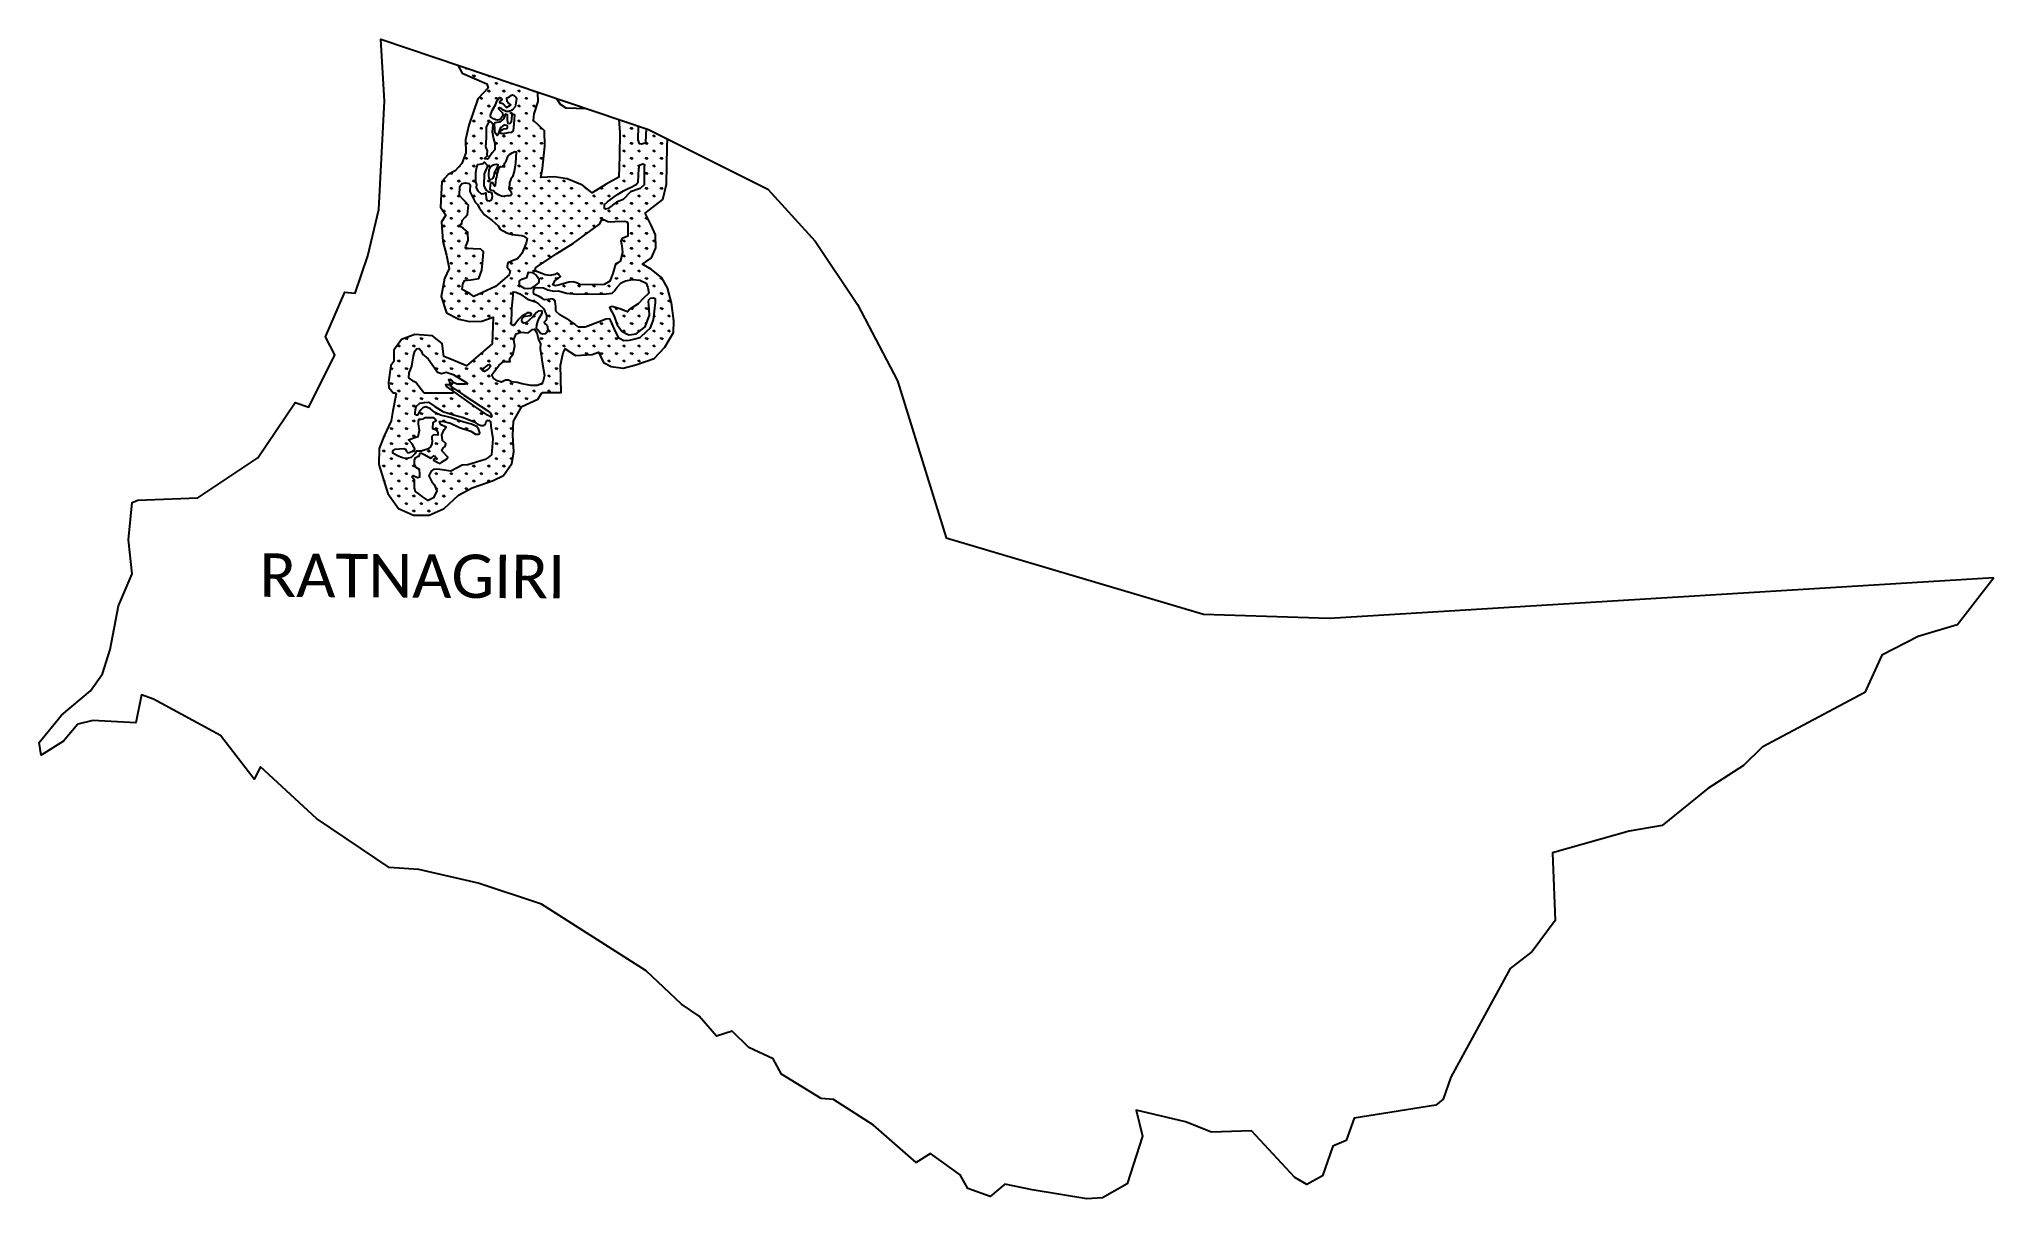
# Model space of a CAD drawing. Header units: metres. Extents: x 316591 to 321268, y 1878408 to 1881184.
import ezdxf

# ---------------------------------------------------------------- set-up
doc = ezdxf.new("R2010")
doc.units = ezdxf.units.M
for name, color, linetype in [('MANGROOVE BUFFER ZONE', 120, 'Continuous'), ('village', 3, 'Continuous'), ('VILLAGE NAME', 250, 'Continuous')]:
    doc.layers.add(name, color=color, linetype=linetype)
doc.styles.get("Standard").update_dxf_attribs({"font": 'simplex.shx'})

msp = doc.modelspace()

# ---------------------------------------------------------------- hatches: boundary and pattern name
at = {"layer": 'MANGROOVE BUFFER ZONE'}
h = msp.add_hatch(dxfattribs=at)
h.set_pattern_fill('GRASS', color=256)
h.paths.add_polyline_path([(318104.5, 1880553.2), (318094.8, 1880589.1), (318080.8, 1880612.7), (318056.2, 1880633.1), (318035.1, 1880645.9), (318056.2, 1880661), (318066.4, 1880684.8), (318065.6, 1880715.8), (318055.4, 1880738.9), (318041.4, 1880768), (318083.6, 1880800.8), (318092.2, 1880836.9), (318093.9, 1880927), (318094.2, 1880945.4), (318048.7, 1880968.1), (318043.4, 1880969.9), (318042.1, 1880938.7), (318041.3, 1880935.6), (318032.2, 1880932.6), (318027.2, 1880933.7), (318024.3, 1880943.1), (318025.3, 1880976), (317978.1, 1880992), (317980.8, 1880961), (317980.1, 1880905.3), (317978.3, 1880853.8), (317947.7, 1880837.1), (317914.3, 1880816.5), (317891.4, 1880834.4), (317854.4, 1880850.2), (317823.7, 1880854.7), (317791.3, 1880853.1), (317795.2, 1880874.8), (317800.7, 1880928.1), (317800.2, 1880965), (317773.9, 1880989.9), (317775.6, 1881005.8), (317784.9, 1881035.2), (317784, 1881057.6), (317593, 1881122.2), (317603, 1881102.6), (317633.1, 1881089.8), (317661.9, 1881076.9), (317665.4, 1881068), (317640.4, 1881041.7), (317619.5, 1880978.4), (317611.2, 1880943.4), (317611.7, 1880912.2), (317602.3, 1880886.8), (317586.2, 1880868.7), (317570.1, 1880860.5), (317554.7, 1880843.7), (317551.1, 1880781.9), (317564.5, 1880762.6), (317553.6, 1880747.1), (317556.8, 1880699.6), (317565.7, 1880666.8), (317572.2, 1880635.6), (317560.8, 1880611.2), (317553.2, 1880568.5), (317565.9, 1880529.1), (317595, 1880513.6), (317620.7, 1880508.6), (317650, 1880509.5), (317677.4, 1880518.5), (317674.8, 1880455.1), (317613.3, 1880402.2), (317577.8, 1880417.7), (317559.4, 1880424.3), (317555.2, 1880455.6), (317532, 1880474.1), (317489.7, 1880477.4), (317457.9, 1880465.4), (317439.6, 1880439.9), (317439.6, 1880412.8), (317432.6, 1880403.2), (317427.4, 1880363.2), (317427.5, 1880350.1), (317438.3, 1880337.5), (317443.8, 1880337.5), (317445.5, 1880334.9), (317437.2, 1880294.7), (317433, 1880270.6), (317416.7, 1880234.4), (317404.7, 1880204.3), (317404.2, 1880166), (317425.3, 1880096.5), (317451.2, 1880060.6), (317487, 1880045.2), (317524.2, 1880044.5), (317560.5, 1880060.4), (317594.8, 1880092.6), (317627.3, 1880110.3), (317677.7, 1880128.1), (317702, 1880140), (317722.3, 1880168.1), (317726.5, 1880196.2), (317724.1, 1880236.1), (317726.3, 1880269.8), (317745.8, 1880304.6), (317784.1, 1880322.4), (317794.8, 1880338.3), (317840.2, 1880338.4), (317838.2, 1880404), (317844.6, 1880433.1), (317849.4, 1880443), (317874.5, 1880427.2), (317914.7, 1880429.4), (317929.8, 1880434.9), (317941.7, 1880410.3), (317959.9, 1880400.6), (317988.5, 1880397), (318019, 1880405), (318062.3, 1880419.5), (318088.5, 1880447.3), (318109.3, 1880482.1), (318110.1, 1880510.3)])
h.paths.add_polyline_path([(317722.3, 1880539.2), (317725.3, 1880570.6), (317725.4, 1880579.1), (317731.9, 1880578.5), (317741.5, 1880574.7), (317759.4, 1880561.9), (317778.5, 1880555.5), (317786.3, 1880550.4), (317798.3, 1880539), (317800.6, 1880535), (317802.4, 1880528.3), (317804.8, 1880523.3), (317805.1, 1880514.1), (317803.7, 1880511), (317799.2, 1880506.7), (317802.8, 1880502.4), (317807, 1880499.1), (317808.2, 1880490.2), (317805.5, 1880483), (317802.6, 1880479.2), (317796.4, 1880477.7), (317790.8, 1880479.8), (317784.2, 1880488.4), (317781.4, 1880491.6), (317782, 1880500.2), (317784.5, 1880508.1), (317787.5, 1880516.1), (317794.6, 1880528.4), (317795, 1880532.8), (317790.8, 1880534.3), (317785.3, 1880533.1), (317781.2, 1880529.9), (317771.2, 1880519.1), (317757.2, 1880506.1), (317751.1, 1880504), (317747, 1880506.9), (317745.8, 1880510.9), (317746.8, 1880515.6), (317751.5, 1880520.4), (317754.5, 1880520.8), (317766.7, 1880523), (317769, 1880526.6), (317765.9, 1880528.1), (317764.1, 1880529.2), (317759.1, 1880529.4), (317753.6, 1880525.3), (317746, 1880520.8), (317737.8, 1880513.5), (317729.4, 1880501.6), (317725, 1880498.6), (317721.4, 1880500.4)], flags=16)
h.paths.add_polyline_path([(317630.9, 1880568.6), (317622.2, 1880575), (317602.9, 1880585.3), (317604.8, 1880597.6), (317608.6, 1880606.5), (317623.8, 1880608.1), (317643.1, 1880611.6), (317650.4, 1880631.4), (317653.1, 1880655.7), (317654, 1880674.4), (317652.2, 1880677.4), (317647.8, 1880681.2), (317629.9, 1880682.1), (317617, 1880683.1), (317611.4, 1880684.7), (317611.8, 1880688.7), (317615, 1880696.2), (317617.5, 1880703.1), (317616.8, 1880719.8), (317616.5, 1880722.3), (317605.6, 1880731.4), (317600.3, 1880734.6), (317598.3, 1880738), (317600.7, 1880741.8), (317602.1, 1880742.2), (317602.9, 1880749.9), (317610.1, 1880758), (317616, 1880764.5), (317618.1, 1880787.1), (317611.6, 1880795), (317606, 1880800.7), (317596.6, 1880810.3), (317598, 1880831.4), (317602.3, 1880838.8), (317611, 1880840.5), (317620.4, 1880838.8), (317622.2, 1880835.5), (317621.5, 1880819.8), (317628.3, 1880806.6), (317634.5, 1880794.4), (317640.2, 1880788.5), (317645.1, 1880779.9), (317656.9, 1880763.6), (317675.1, 1880750), (317689.2, 1880737.2), (317694.1, 1880729.5), (317710.5, 1880720.9), (317722.9, 1880716.5), (317746, 1880714.5), (317751.1, 1880712.7), (317756, 1880709.7), (317758.4, 1880706.7), (317756.5, 1880695.9), (317745.8, 1880670.9), (317735.4, 1880658), (317721.1, 1880653), (317712.3, 1880648.8), (317711, 1880641), (317711.3, 1880638.3), (317717.9, 1880629.8), (317716, 1880620.4), (317682.9, 1880591.9)], flags=16)
h.paths.add_polyline_path([(317732.6, 1880478.5), (317743.4, 1880483), (317761.1, 1880481.2), (317771.5, 1880489.6), (317776.7, 1880490.3), (317782.2, 1880481.4), (317785.8, 1880465.3), (317790.7, 1880455.1), (317790.2, 1880444), (317794.7, 1880410.7), (317800.3, 1880379.4), (317796.4, 1880363.4), (317792.8, 1880358.9), (317782.6, 1880354.9), (317767.2, 1880354.9), (317747.1, 1880359), (317734.7, 1880362.6), (317721.1, 1880364.2), (317714.5, 1880367.9), (317706.6, 1880368.1), (317697.5, 1880363.3), (317687, 1880366.4), (317678.3, 1880372.6), (317673.9, 1880380.6), (317679.3, 1880386.8), (317690.6, 1880403.3), (317697.1, 1880408.3), (317703.1, 1880413), (317708.4, 1880413), (317717.9, 1880413), (317716.2, 1880418.9), (317725.5, 1880430.7), (317729.2, 1880450.2), (317726.9, 1880465.3)], flags=16)
h.paths.add_polyline_path([(317740.8, 1880594.5), (317740.8, 1880605.9), (317746.1, 1880610), (317757.9, 1880614), (317761.7, 1880626.6), (317770.7, 1880625.4), (317780.5, 1880619.3), (317786.8, 1880611.3), (317786.4, 1880602), (317777.8, 1880594.8), (317767.8, 1880587.4), (317758.8, 1880586.5), (317752.5, 1880587.4)], flags=16)
h.paths.add_polyline_path([(317774.8, 1880573.5), (317773.6, 1880580.1), (317774.8, 1880584.9), (317776.8, 1880588.7), (317782.9, 1880590.1), (317797.5, 1880588.7), (317808.3, 1880584.4), (317821.9, 1880580.6), (317833.5, 1880581.8), (317852.6, 1880576.6), (317877.1, 1880574), (317947.5, 1880574.8), (317961.9, 1880576.2), (317966.9, 1880580.9), (317973.9, 1880590.3), (317983.6, 1880600.9), (317994.2, 1880605.9), (318011.9, 1880608.6), (318028.6, 1880607.1), (318043.5, 1880599.9), (318047.2, 1880589.6), (318049.8, 1880576.4), (318036.7, 1880563.3), (318024.5, 1880550.9), (318004.1, 1880538), (317999, 1880531.9), (317992.8, 1880533.8), (317982.7, 1880538.2), (317970.4, 1880541.9), (317961.3, 1880543.9), (317959.8, 1880543.7), (317955.8, 1880541.6), (317967, 1880521.4), (317974.4, 1880500.6), (317980.4, 1880491.5), (317984.9, 1880485.6), (317996.6, 1880479), (318002.9, 1880476.3), (318019.9, 1880479.2), (318041.4, 1880495.5), (318051.4, 1880523.4), (318049.8, 1880548.7), (318048.7, 1880555.3), (318049.8, 1880559.9), (318054.2, 1880564.4), (318060.1, 1880565.2), (318064.8, 1880563.1), (318065.4, 1880553.6), (318060.6, 1880512.5), (318052.4, 1880491.7), (318044.6, 1880484.1), (318028.3, 1880469.6), (318016.5, 1880466), (318002.8, 1880463), (317990, 1880461.9), (317978.1, 1880468.1), (317967.6, 1880489.9), (317959.3, 1880509.8), (317956.6, 1880515.1), (317946.9, 1880514.3), (317933.1, 1880508.5), (317897.5, 1880494.9), (317880.5, 1880494.7), (317872.5, 1880502.2), (317859, 1880511.6), (317837.1, 1880524.3), (317828.3, 1880532.5), (317827.2, 1880535.2), (317827.6, 1880543.4), (317825.7, 1880556.6), (317823.5, 1880559.9), (317818.2, 1880562.4), (317808.7, 1880561.3), (317799.9, 1880560.2), (317795.2, 1880563.6), (317787.5, 1880567.9)], flags=16)
h.paths.add_polyline_path([(317779.1, 1880628.9), (317778.9, 1880636.6), (317830, 1880671.1), (317869.6, 1880696.2), (317932, 1880741.2), (317937.4, 1880751.5), (317943.9, 1880751.5), (317951.6, 1880747.4), (317957.9, 1880747.2), (317968.4, 1880747.7), (317991.9, 1880748.4), (317998.4, 1880747.2), (318000, 1880742), (318000, 1880732.9), (317999.9, 1880712.6), (317986.3, 1880706.8), (317982.8, 1880701.4), (317985.1, 1880689.2), (317986.7, 1880673.7), (317981.1, 1880652.2), (317970.2, 1880645.7), (317963.5, 1880623.4), (317956.2, 1880605), (317943.4, 1880596.8), (317886.7, 1880595.8), (317876.9, 1880600.9), (317868.6, 1880603.5), (317858.5, 1880602.2), (317839, 1880596.9), (317826.6, 1880593.4), (317820.3, 1880596), (317826.1, 1880606.9), (317833.7, 1880612.5), (317838.3, 1880616), (317835.7, 1880619.3), (317834.1, 1880621.9), (317829.6, 1880624), (317824.7, 1880621.2), (317812.9, 1880618.5), (317802, 1880619.7), (317793.7, 1880623), (317783.3, 1880627.2)], flags=16)
h.paths.add_polyline_path([(317668.7, 1880405.5), (317671.5, 1880401.8), (317664, 1880392.7), (317656.6, 1880389.1), (317651.9, 1880390.6), (317651.6, 1880392.9), (317655.9, 1880397.2), (317660.3, 1880400.8), (317665.2, 1880404.7)], flags=16)
h.paths.add_polyline_path([(317608.2, 1880365.3), (317614.1, 1880361.5), (317614.5, 1880359.8), (317610.3, 1880358.5), (317591.5, 1880358), (317582.1, 1880362.1), (317578.5, 1880366.9), (317574.3, 1880369.7), (317570.5, 1880368.7), (317573.2, 1880363.6), (317577, 1880353), (317580.2, 1880350.8), (317607.3, 1880331.9), (317664.4, 1880294.8), (317670.1, 1880289.5), (317674.2, 1880282.4), (317672.6, 1880279.4), (317664, 1880283.9), (317633.4, 1880304.8), (317580.7, 1880342.5), (317582.4, 1880337.8), (317511.8, 1880337.6), (317492.5, 1880362.5), (317487.5, 1880365), (317475.6, 1880373.7), (317476.1, 1880385.6), (317482.9, 1880401.7), (317487.1, 1880426.3), (317489.8, 1880437.7), (317493.7, 1880443.1), (317500, 1880443.9), (317504.8, 1880438.4), (317508.7, 1880430), (317521.9, 1880419.1), (317535.1, 1880400.2), (317544.3, 1880387.2), (317554, 1880383.7), (317564.9, 1880387.2), (317581.8, 1880381.7)], flags=16)
h.paths.add_polyline_path([(317669.6, 1880270.7), (317671.1, 1880269.1), (317671.7, 1880257.9), (317676.6, 1880227.4), (317673.8, 1880189.3), (317665.6, 1880183), (317658.2, 1880177.9), (317617.1, 1880165.5), (317602.9, 1880164.6), (317575.8, 1880150.4), (317549.8, 1880153.9), (317535.8, 1880154.9), (317529.1, 1880150.2), (317523.9, 1880139.3), (317530.4, 1880124.4), (317536.1, 1880118.1), (317542.5, 1880103), (317534.5, 1880086.5), (317521.8, 1880080.1), (317507.4, 1880089.4), (317499.8, 1880095.7), (317491.9, 1880101.8), (317489.5, 1880109.8), (317488.9, 1880128.2), (317486, 1880132.6), (317483.7, 1880136.1), (317484.4, 1880139), (317486.4, 1880139.6), (317496.1, 1880134.7), (317501.8, 1880136.2), (317501.6, 1880143.3), (317501.4, 1880153.8), (317493.2, 1880158.6), (317489.5, 1880167), (317489.4, 1880177.6), (317492.5, 1880182.9), (317497.8, 1880185.8), (317500.3, 1880185.8), (317501.5, 1880189.9), (317503, 1880193.1), (317506.1, 1880193.6), (317512.4, 1880189.7), (317527.4, 1880181.6), (317531.2, 1880183.5), (317535, 1880187.1), (317538.9, 1880185.8), (317539.8, 1880181.8), (317535.7, 1880178.8), (317534.3, 1880176.2), (317543.8, 1880171.3), (317550.4, 1880168.2), (317554, 1880171.6), (317565.5, 1880179.2), (317568.7, 1880183.7), (317555.2, 1880198), (317554.7, 1880201.4), (317558.1, 1880206.3), (317562.8, 1880208.9), (317564.3, 1880216), (317556.1, 1880223.6), (317555, 1880237.3), (317559.9, 1880249.8), (317564.9, 1880255.7), (317554.7, 1880259.9), (317551.1, 1880262.6), (317549.3, 1880269.2), (317557, 1880270.1), (317575.1, 1880265.1), (317596.9, 1880254.7), (317624.1, 1880245.9), (317634.8, 1880238.6), (317638.5, 1880238.4), (317643.2, 1880238.9), (317645.7, 1880241.7), (317642.7, 1880251.5), (317637.5, 1880257), (317625.7, 1880262.9), (317606.9, 1880267.6), (317574.9, 1880278.4), (317551.6, 1880283.9), (317538.2, 1880290.7), (317526.5, 1880300), (317515.8, 1880303.8), (317514, 1880303.6), (317509.4, 1880302.1), (317507.3, 1880300.1), (317504.5, 1880296.7), (317500.5, 1880291.1), (317496.7, 1880283.9), (317494, 1880283.8), (317491.1, 1880286.1), (317490.9, 1880290.9), (317491.7, 1880297), (317493.2, 1880304.7), (317502.1, 1880313), (317513.5, 1880314.6), (317522.6, 1880315.1), (317537.9, 1880304.8), (317556.7, 1880293.1), (317582.5, 1880285.3), (317606.8, 1880278.3), (317631.6, 1880268.6), (317639.7, 1880262.4), (317648.4, 1880259.2), (317653.9, 1880259.4), (317659, 1880263), (317660.3, 1880268.7), (317663.7, 1880271.2)], flags=16)
h.paths.add_polyline_path([(317668.6, 1880796.2), (317663.9, 1880797.2), (317661.7, 1880800.9), (317660.8, 1880815.4), (317659.5, 1880815.2), (317655.1, 1880813.9), (317649.9, 1880813.3), (317641.9, 1880820.6), (317637.4, 1880829.4), (317638.1, 1880836.7), (317635.8, 1880842.5), (317636.1, 1880863.9), (317637.9, 1880874.1), (317640.2, 1880884.5), (317650.5, 1880885.5), (317653.2, 1880886.8), (317655.1, 1880889.3), (317656.4, 1880889.4), (317662.7, 1880882.3), (317663.2, 1880877.8), (317660.3, 1880872.9), (317656.2, 1880862.2), (317655, 1880834.1), (317660.1, 1880823.4), (317665.5, 1880818.8), (317667.8, 1880818.4), (317671, 1880817.7), (317673.9, 1880816), (317674.3, 1880812.9), (317675.1, 1880807.8), (317673.3, 1880799.5), (317671.8, 1880797.8)], flags=16)
h.paths.add_polyline_path([(317698.7, 1880807.7), (317690.4, 1880811.4), (317682.4, 1880816.6), (317678.6, 1880820.8), (317673.2, 1880822.3), (317670.4, 1880823.5), (317671.1, 1880834.9), (317671.5, 1880839.4), (317674.2, 1880841.2), (317675.9, 1880840.9), (317677.8, 1880838.1), (317681.4, 1880832.1), (317683, 1880834.1), (317684.8, 1880849.6), (317686.2, 1880854.2), (317687.5, 1880863.2), (317691.8, 1880877.4), (317695.5, 1880879.2), (317704.7, 1880878.9), (317704.7, 1880887), (317708.7, 1880892.3), (317713.1, 1880905.1), (317716.2, 1880907.8), (317723.2, 1880911.9), (317729.5, 1880915), (317732.6, 1880914.5), (317731, 1880887.7), (317727.3, 1880867.2), (317723.4, 1880854.4), (317719.4, 1880849), (317716.8, 1880840), (317716.2, 1880834.7), (317715.1, 1880827), (317716.6, 1880824.3), (317720.3, 1880818.8), (317721.1, 1880812.2), (317718.9, 1880809), (317710.3, 1880809.3)], flags=16)
h.paths.add_polyline_path([(317534, 1880278.7), (317538.4, 1880274.5), (317541.2, 1880270.1), (317538.7, 1880268.8), (317533.1, 1880266.1), (317532.2, 1880252.2), (317541.6, 1880248.8), (317545.3, 1880242.1), (317544.7, 1880236.7), (317534.3, 1880236.9), (317530.3, 1880233.5), (317530.4, 1880227.6), (317531.1, 1880223.4), (317530.4, 1880214.5), (317527, 1880207.7), (317520.1, 1880202.5), (317512.5, 1880200.7), (317506.3, 1880198.3), (317506.3, 1880198.3), (317499.3, 1880198), (317492.9, 1880198.1), (317492.5, 1880196), (317489.8, 1880191.5), (317481.6, 1880183), (317474.3, 1880181.5), (317469, 1880180.2), (317460.4, 1880182), (317448.2, 1880186.9), (317437.2, 1880192.9), (317437.2, 1880194.8), (317437.5, 1880199.2), (317443.2, 1880203.1), (317463.5, 1880204.5), (317467.9, 1880202.5), (317470, 1880197.6), (317473, 1880193.8), (317476.7, 1880194.7), (317482.8, 1880197.1), (317488.7, 1880198.8), (317489.7, 1880203.8), (317488.2, 1880207.1), (317483.3, 1880215.4), (317475.1, 1880225), (317478.6, 1880227.1), (317489.9, 1880231), (317497.8, 1880233.3), (317501.1, 1880247.2), (317498.6, 1880263.7), (317498.8, 1880270.2), (317500.1, 1880274.5), (317504.8, 1880274.4), (317508.8, 1880275.5), (317514.9, 1880278.6), (317526.1, 1880278.7)], flags=16)
h.paths.add_polyline_path([(317672.5, 1880847.5), (317667.7, 1880850.9), (317667.4, 1880858.6), (317667.9, 1880871.5), (317670.7, 1880878.1), (317676.4, 1880882.5), (317679.7, 1880884.4), (317684.6, 1880884.8), (317688.9, 1880884.3), (317688.2, 1880878.9), (317680.2, 1880864.3), (317679.4, 1880856), (317675.9, 1880850.6)], flags=16)
h.paths.add_polyline_path([(317943.7, 1880779.5), (317943.5, 1880788.8), (317950.8, 1880794.8), (317966.6, 1880806.5), (317975.2, 1880812.3), (317989.2, 1880821.3), (317999.1, 1880825.6), (318009.1, 1880830.8), (318019.2, 1880836.5), (318024.3, 1880842.7), (318026, 1880874.2), (318027.3, 1880882.7), (318035, 1880886), (318039.2, 1880884), (318038.9, 1880876.7), (318038.9, 1880835.9), (318029.5, 1880826.7), (318005.9, 1880819), (317988.6, 1880800.5), (317972.4, 1880793.8), (317952.7, 1880779.2), (317945.4, 1880777.4)], flags=16)
h.paths.add_polyline_path([(317662.7, 1880896.7), (317657.7, 1880897.9), (317657.7, 1880898.8), (317658.3, 1880900.4), (317660.1, 1880902.1), (317661.3, 1880903), (317663.8, 1880905), (317663.3, 1880907.9), (317663.7, 1880917.2), (317660.1, 1880926.7), (317661.1, 1880948.2), (317661.1, 1880974.6), (317665.7, 1880981.8), (317667.9, 1880986.1), (317671.2, 1880986.9), (317674.3, 1880983.9), (317676.3, 1880978.8), (317675.3, 1880962.2), (317678, 1880946), (317681.8, 1880934.3), (317681.1, 1880919.5), (317675.4, 1880911.9), (317666.1, 1880899)], flags=16)
h.paths.add_polyline_path([(317686.8, 1880954), (317684, 1880957.8), (317681.4, 1880962.9), (317681.1, 1880968.5), (317680.7, 1880981.7), (317682.6, 1880984.5), (317687.4, 1880985.7), (317693.9, 1880986.4), (317702, 1880993), (317705, 1880997.9), (317707.3, 1881005.6), (317711.3, 1881003.8), (317711.2, 1880991.5), (317712.9, 1880982.8), (317717.7, 1880982.5), (317721.2, 1880986.9), (317722.3, 1880992.7), (317723.1, 1881002.9), (317725.7, 1881004.4), (317728.8, 1881003.4), (317727.2, 1880981.5), (317724.9, 1880964.4), (317720.5, 1880961), (317712.4, 1880959.9), (317702.5, 1880957.3), (317696.1, 1880958.1), (317694.8, 1880964.3), (317698.3, 1880967.5), (317702.8, 1880969.2), (317710.3, 1880970.6), (317711.8, 1880972.5), (317712, 1880974.9), (317710.2, 1880977.7), (317706.3, 1880978.3), (317702.7, 1880978.1), (317699.7, 1880976.2), (317695.7, 1880972.5), (317693.3, 1880968.5), (317690.6, 1880961.8), (317688.9, 1880955.1)], flags=16)
h.paths.add_polyline_path([(317687.9, 1880990.3), (317683.5, 1880990.9), (317677.9, 1880993.2), (317671.3, 1880998.4), (317671.4, 1881002.2), (317675.3, 1881013.3), (317683.4, 1881026.7), (317687.4, 1881037.5), (317690.6, 1881043), (317693.3, 1881044.3), (317697.5, 1881042.7), (317697.8, 1881039.1), (317694, 1881036.6), (317692.5, 1881032.9), (317700.2, 1881029.9), (317706.8, 1881023.2), (317710.9, 1881020.8), (317713.5, 1881022.7), (317719.6, 1881027.1), (317713.3, 1881031.5), (317710.6, 1881035.1), (317710.5, 1881043.8), (317716.7, 1881046.4), (317721.4, 1881050.2), (317723.7, 1881050.7), (317727.9, 1881049.3), (317732, 1881045.6), (317733.2, 1881041.2), (317730.3, 1881022), (317723, 1881014), (317715.5, 1881010.8), (317708.8, 1881011.1), (317701.8, 1881013.9), (317697.8, 1881017.7), (317692.7, 1881019.8), (317689.8, 1881018.9), (317689.8, 1881017.3), (317692.8, 1881015), (317697.6, 1881010.6), (317699.5, 1881007.6), (317700.2, 1881000.4), (317697.8, 1880997.8), (317695.5, 1880994.1), (317691, 1880990.8)], flags=16)

# ---------------------------------------------------------------- linework, layer by layer
at = {"color": 3, "flags": 128}
msp.add_lwpolyline([(321180.5, 1879782.2), (321268.2, 1879896)], dxfattribs=at)
at = {"layer": 'MANGROOVE BUFFER ZONE', "flags": 128}
for points in [[(317593, 1881122.2), (317603, 1881102.6), (317633.1, 1881089.8), (317661.9, 1881076.9), (317665.4, 1881068), (317640.4, 1881041.7), (317619.5, 1880978.4), (317611.2, 1880943.4), (317611.7, 1880912.2), (317602.3, 1880886.8), (317586.2, 1880868.7), (317570.1, 1880860.5), (317554.7, 1880843.7), (317551.1, 1880781.9), (317564.5, 1880762.6), (317553.6, 1880747.1), (317556.8, 1880699.6), (317565.7, 1880666.8), (317572.2, 1880635.6), (317560.8, 1880611.2), (317553.2, 1880568.5), (317565.9, 1880529.1), (317595, 1880513.6), (317620.7, 1880508.6), (317650, 1880509.5), (317677.4, 1880518.5), (317674.8, 1880455.1), (317613.3, 1880402.2), (317577.8, 1880417.7), (317559.4, 1880424.3), (317555.2, 1880455.6), (317532, 1880474.1), (317489.7, 1880477.4), (317457.9, 1880465.4), (317439.6, 1880439.9), (317439.6, 1880412.8), (317432.6, 1880403.2), (317427.4, 1880363.2), (317427.5, 1880350.1), (317438.3, 1880337.5), (317443.8, 1880337.5)], [(317978.1, 1880992), (317980.8, 1880961), (317980.1, 1880905.3), (317978.3, 1880853.8), (317947.7, 1880837.1), (317914.3, 1880816.5), (317891.4, 1880834.4), (317854.4, 1880850.2), (317823.7, 1880854.7), (317791.3, 1880853.1), (317795.2, 1880874.8), (317800.7, 1880928.1), (317800.2, 1880965), (317773.9, 1880989.9), (317775.6, 1881005.8), (317784.9, 1881035.2), (317784, 1881056.6), (317785.1, 1881057.2)], [(317829.1, 1881042.4), (317837.4, 1881028.9), (317851.1, 1881019.7), (317900.9, 1881018.1)], [(318043.4, 1880969.9), (318042.1, 1880938.7), (318041.3, 1880935.6), (318032.2, 1880932.6), (318027.2, 1880933.7), (318024.3, 1880943.1), (318025.3, 1880976)], [(317794.8, 1880338.3), (317840.2, 1880338.4), (317838.2, 1880404), (317844.6, 1880433.1), (317849.4, 1880443), (317874.5, 1880427.2), (317914.7, 1880429.4), (317929.8, 1880434.9), (317941.7, 1880410.3), (317959.9, 1880400.6), (317988.5, 1880397), (318019, 1880405), (318062.3, 1880419.5), (318088.5, 1880447.3), (318109.3, 1880482.1), (318110.1, 1880510.3), (318104.5, 1880553.2), (318094.8, 1880589.1), (318080.8, 1880612.7), (318056.2, 1880633.1), (318035.1, 1880645.9), (318056.2, 1880661), (318066.4, 1880684.8), (318065.6, 1880715.8), (318055.4, 1880738.9), (318041.4, 1880768), (318083.6, 1880800.8), (318092.2, 1880836.9), (318093.9, 1880927), (318094.2, 1880945.4)], [(317511.8, 1880337.6), (317492.5, 1880362.5), (317487.5, 1880365), (317475.6, 1880373.7), (317476.1, 1880385.6), (317482.9, 1880401.7), (317487.1, 1880426.3), (317489.8, 1880437.7), (317493.7, 1880443.1), (317500, 1880443.9), (317504.8, 1880438.4), (317508.7, 1880430), (317521.9, 1880419.1), (317535.1, 1880400.2), (317544.3, 1880387.2), (317554, 1880383.7), (317564.9, 1880387.2), (317581.8, 1880381.7), (317608.2, 1880365.3), (317614.1, 1880361.5), (317614.5, 1880359.8), (317610.3, 1880358.5), (317591.5, 1880358), (317582.1, 1880362.1), (317578.5, 1880366.9), (317574.3, 1880369.7), (317570.5, 1880368.7), (317573.2, 1880363.6), (317582.4, 1880337.8)], [(317595.2, 1880358.1), (317591.2, 1880358.2)], [(317443.8, 1880337.5), (317445.5, 1880334.9), (317437.2, 1880294.7), (317433, 1880270.6), (317416.7, 1880234.4), (317404.7, 1880204.3), (317404.2, 1880166), (317425.3, 1880096.5), (317451.2, 1880060.6), (317487, 1880045.2), (317524.2, 1880044.5), (317560.5, 1880060.4), (317594.8, 1880092.6), (317627.3, 1880110.3), (317677.7, 1880128.1), (317702, 1880140), (317722.3, 1880168.1), (317726.5, 1880196.2), (317724.1, 1880236.1), (317726.3, 1880269.8), (317745.8, 1880304.6), (317784.1, 1880322.4), (317794.8, 1880338.3)], [(317438.1, 1880337.5), (317443.8, 1880337.5)], [(317511.8, 1880337.6), (317582.4, 1880337.8)], [(317794.8, 1880338.3), (317840.2, 1880338.4)]]:
    msp.add_lwpolyline(points, dxfattribs=at)
for points in [[(317691, 1880990.8), (317687.9, 1880990.3), (317683.5, 1880990.9), (317677.9, 1880993.2), (317671.3, 1880998.4), (317671.4, 1881002.2), (317675.3, 1881013.3), (317683.4, 1881026.7), (317687.4, 1881037.5), (317690.6, 1881043), (317693.3, 1881044.3), (317697.5, 1881042.7), (317697.8, 1881039.1), (317694, 1881036.6), (317692.5, 1881032.9), (317700.2, 1881029.9), (317706.8, 1881023.2), (317710.9, 1881020.8), (317713.5, 1881022.7), (317719.6, 1881027.1), (317713.3, 1881031.5), (317710.6, 1881035.1), (317710.5, 1881043.8), (317716.7, 1881046.4), (317721.4, 1881050.2), (317723.7, 1881050.7), (317727.9, 1881049.3), (317732, 1881045.6), (317733.2, 1881041.2), (317730.3, 1881022), (317723, 1881014), (317715.5, 1881010.8), (317708.8, 1881011.1), (317701.8, 1881013.9), (317697.8, 1881017.7), (317692.7, 1881019.8), (317689.8, 1881018.9), (317689.8, 1881017.3), (317692.8, 1881015), (317697.6, 1881010.6), (317699.5, 1881007.6), (317700.2, 1881000.4), (317697.8, 1880997.8), (317695.5, 1880994.1)], [(317702.5, 1880957.3), (317696.1, 1880958.1), (317694.8, 1880964.3), (317698.3, 1880967.5), (317702.8, 1880969.2), (317710.3, 1880970.6), (317711.8, 1880972.5), (317712, 1880974.9), (317710.2, 1880977.7), (317706.3, 1880978.3), (317702.7, 1880978.1), (317699.7, 1880976.2), (317695.7, 1880972.5), (317693.3, 1880968.5), (317690.6, 1880961.8), (317688.9, 1880955.1), (317686.8, 1880954), (317684, 1880957.8), (317681.4, 1880962.9), (317681.1, 1880968.5), (317680.7, 1880981.7), (317682.6, 1880984.5), (317687.4, 1880985.7), (317693.9, 1880986.4), (317702, 1880993), (317705, 1880997.9), (317707.3, 1881005.6), (317711.3, 1881003.8), (317711.2, 1880991.5), (317712.9, 1880982.8), (317717.7, 1880982.5), (317721.2, 1880986.9), (317722.3, 1880992.7), (317723.1, 1881002.9), (317725.7, 1881004.4), (317728.8, 1881003.4), (317727.2, 1880981.5), (317724.9, 1880964.4), (317720.5, 1880961), (317712.4, 1880959.9)], [(317662.7, 1880896.7), (317657.7, 1880897.9), (317657.7, 1880898.8), (317658.3, 1880900.4), (317660.1, 1880902.1), (317661.3, 1880903), (317663.8, 1880905), (317663.3, 1880907.9), (317663.7, 1880917.2), (317660.1, 1880926.7), (317661.1, 1880948.2), (317661.1, 1880974.6), (317665.7, 1880981.8), (317667.9, 1880986.1), (317671.2, 1880986.9), (317674.3, 1880983.9), (317676.3, 1880978.8), (317675.3, 1880962.2), (317678, 1880946), (317681.8, 1880934.3), (317681.1, 1880919.5), (317675.4, 1880911.9), (317666.1, 1880899)], [(317718.9, 1880809), (317710.3, 1880809.3), (317698.7, 1880807.7), (317690.4, 1880811.4), (317682.4, 1880816.6), (317678.6, 1880820.8), (317673.2, 1880822.3), (317670.4, 1880823.5), (317671.1, 1880834.9), (317671.5, 1880839.4), (317674.2, 1880841.2), (317675.9, 1880840.9), (317677.8, 1880838.1), (317681.4, 1880832.1), (317683, 1880834.1), (317684.8, 1880849.6), (317686.2, 1880854.2), (317687.5, 1880863.2), (317691.8, 1880877.4), (317695.5, 1880879.2), (317704.7, 1880878.9), (317704.7, 1880887), (317708.7, 1880892.3), (317713.1, 1880905.1), (317716.2, 1880907.8), (317723.2, 1880911.9), (317729.5, 1880915), (317732.6, 1880914.5), (317731, 1880887.7), (317727.3, 1880867.2), (317723.4, 1880854.4), (317719.4, 1880849), (317716.8, 1880840), (317716.2, 1880834.7), (317715.1, 1880827), (317716.6, 1880824.3), (317720.3, 1880818.8), (317721.1, 1880812.2)], [(317668.6, 1880796.2), (317663.9, 1880797.2), (317661.7, 1880800.9), (317660.8, 1880815.1), (317661, 1880815.4), (317659.5, 1880815.2), (317655.1, 1880813.9), (317649.9, 1880813.3), (317641.9, 1880820.6), (317637.4, 1880829.4), (317638.1, 1880836.7), (317635.8, 1880842.5), (317636.1, 1880863.9), (317637.9, 1880874.1), (317640.2, 1880884.5), (317650.5, 1880885.5), (317653.2, 1880886.8), (317655.1, 1880889.3), (317656.4, 1880889.4), (317662.7, 1880882.3), (317663.2, 1880877.8), (317660.3, 1880872.9), (317656.2, 1880862.2), (317655, 1880834.1), (317660.1, 1880823.4), (317665.5, 1880818.8), (317667.8, 1880818.4), (317671, 1880817.7), (317673.9, 1880816), (317674.3, 1880812.9), (317675.1, 1880807.8), (317673.3, 1880799.5), (317671.8, 1880797.8)], [(317672.5, 1880847.5), (317667.7, 1880850.9), (317667.4, 1880858.6), (317667.9, 1880871.5), (317670.7, 1880878.1), (317676.4, 1880882.5), (317679.7, 1880884.4), (317684.6, 1880884.8), (317688.9, 1880884.3), (317688.2, 1880878.9), (317680.2, 1880864.3), (317679.4, 1880856), (317675.9, 1880850.6)], [(317945, 1880777.8), (317943.7, 1880779.5), (317943.5, 1880788.8), (317950.8, 1880794.8), (317966.6, 1880806.5), (317975.2, 1880812.3), (317989.2, 1880821.3), (317999.1, 1880825.6), (318009.1, 1880830.8), (318019.2, 1880836.5), (318024.3, 1880842.7), (318026, 1880874.2), (318027.3, 1880882.7), (318035, 1880886), (318039.2, 1880884), (318038.9, 1880876.7), (318038.9, 1880835.9), (318029.5, 1880826.7), (318005.9, 1880819), (317988.6, 1880800.5), (317972.4, 1880793.8), (317952.7, 1880779.2), (317946.1, 1880777.6)], [(317682.9, 1880591.9), (317630.9, 1880568.6), (317622.2, 1880575), (317602.9, 1880585.3), (317604.8, 1880597.6), (317608.6, 1880606.5), (317623.8, 1880608.1), (317643.1, 1880611.6), (317650.4, 1880631.4), (317653.1, 1880655.7), (317654, 1880674.4), (317652.2, 1880677.4), (317647.8, 1880681.2), (317629.9, 1880682.1), (317617, 1880683.1), (317611.4, 1880684.7), (317611.8, 1880688.7), (317615, 1880696.2), (317617.5, 1880703.1), (317616.8, 1880719.8), (317616.5, 1880722.3), (317605.6, 1880731.4), (317600.3, 1880734.6), (317598.3, 1880738), (317600.7, 1880741.8), (317602.1, 1880742.2), (317602.9, 1880749.9), (317610.1, 1880758), (317616, 1880764.5), (317618.1, 1880787.1), (317611.6, 1880795), (317606, 1880800.7), (317596.6, 1880810.3), (317598, 1880831.4), (317602.3, 1880838.8), (317611, 1880840.5), (317620.4, 1880838.8), (317622.2, 1880835.5), (317621.5, 1880819.8), (317628.3, 1880806.6), (317634.5, 1880794.4), (317640.2, 1880788.5), (317645.1, 1880779.9), (317656.9, 1880763.6), (317675.1, 1880750), (317689.2, 1880737.2), (317694.1, 1880729.5), (317710.5, 1880720.9), (317722.9, 1880716.5), (317746, 1880714.5), (317751.1, 1880712.7), (317756, 1880709.7), (317758.4, 1880706.7), (317756.5, 1880695.9), (317745.8, 1880670.9), (317735.4, 1880658), (317721.1, 1880653), (317712.3, 1880648.8), (317711, 1880641), (317711.3, 1880638.3), (317717.9, 1880629.8), (317716, 1880620.4)], [(317826.6, 1880593.4), (317820.3, 1880596), (317826.1, 1880606.9), (317833.7, 1880612.5), (317838.3, 1880616), (317835.7, 1880619.3), (317834.1, 1880621.9), (317829.6, 1880624), (317824.7, 1880621.2), (317812.9, 1880618.5), (317802, 1880619.7), (317793.7, 1880623), (317783.3, 1880627.2), (317779.1, 1880628.9), (317778.9, 1880636.6), (317830, 1880671.1), (317869.6, 1880696.2), (317932, 1880741.2), (317937.4, 1880751.5), (317943.9, 1880751.5), (317951.6, 1880747.4), (317957.9, 1880747.2), (317968.4, 1880747.7), (317991.9, 1880748.4), (317998.4, 1880747.2), (318000, 1880742), (318000, 1880732.9), (317999.9, 1880712.6), (317986.3, 1880706.8), (317982.8, 1880701.4), (317985.1, 1880689.2), (317986.7, 1880673.7), (317981.1, 1880652.2), (317970.2, 1880645.7), (317963.5, 1880623.4), (317956.2, 1880605), (317943.4, 1880596.8), (317886.7, 1880595.8), (317876.9, 1880600.9), (317868.6, 1880603.5), (317858.5, 1880602.2), (317839, 1880596.9)], [(317767.8, 1880587.4), (317758.8, 1880586.5), (317752.5, 1880587.4), (317740.8, 1880594.5), (317740.8, 1880605.9), (317746.1, 1880610), (317757.9, 1880614), (317761.7, 1880626.6), (317770.7, 1880625.4), (317780.5, 1880619.3), (317786.8, 1880611.3), (317786.4, 1880602), (317777.8, 1880594.8)], [(317796.4, 1880477.7), (317790.8, 1880479.8), (317784.2, 1880488.4), (317781.4, 1880491.6), (317782, 1880500.2), (317784.5, 1880508.1), (317787.5, 1880516.1), (317794.6, 1880528.4), (317795, 1880532.8), (317790.8, 1880534.3), (317785.3, 1880533.1), (317781.2, 1880529.9), (317771.2, 1880519.1), (317757.2, 1880506.1), (317751.1, 1880504), (317747, 1880506.9), (317745.8, 1880510.9), (317746.8, 1880515.6), (317751.5, 1880520.4), (317754.5, 1880520.8), (317766.7, 1880523), (317769, 1880526.6), (317765.9, 1880528.1), (317764.1, 1880529.2), (317759.1, 1880529.4), (317753.6, 1880525.3), (317746, 1880520.8), (317737.8, 1880513.5), (317729.4, 1880501.6), (317725, 1880498.6), (317721.4, 1880500.4), (317722.3, 1880539.2), (317725.3, 1880570.6), (317725.4, 1880579.1), (317731.9, 1880578.5), (317741.5, 1880574.7), (317759.4, 1880561.9), (317778.5, 1880555.5), (317786.3, 1880550.4), (317798.3, 1880539), (317800.6, 1880535), (317802.4, 1880528.3), (317804.8, 1880523.3), (317805.1, 1880514.1), (317803.7, 1880511), (317799.2, 1880506.7), (317802.8, 1880502.4), (317807, 1880499.1), (317808.2, 1880490.2), (317805.5, 1880483), (317802.6, 1880479.2)], [(317880.5, 1880494.7), (317872.5, 1880502.2), (317859, 1880511.6), (317837.1, 1880524.3), (317828.3, 1880532.5), (317827.2, 1880535.2), (317827.6, 1880543.4), (317825.7, 1880556.6), (317823.5, 1880559.9), (317818.2, 1880562.4), (317808.7, 1880561.3), (317799.9, 1880560.2), (317795.2, 1880563.6), (317787.5, 1880567.9), (317774.8, 1880573.5), (317773.6, 1880580.1), (317774.8, 1880584.9), (317776.8, 1880588.7), (317782.9, 1880590.1), (317797.5, 1880588.7), (317808.3, 1880584.4), (317821.9, 1880580.6), (317833.5, 1880581.8), (317852.6, 1880576.6), (317877.1, 1880574), (317947.5, 1880574.8), (317961.9, 1880576.2), (317966.9, 1880580.9), (317973.9, 1880590.3), (317983.6, 1880600.9), (317994.2, 1880605.9), (318011.9, 1880608.6), (318028.6, 1880607.1), (318043.5, 1880599.9), (318047.2, 1880589.6), (318049.8, 1880576.4), (318036.7, 1880563.3), (318024.5, 1880550.9), (318004.1, 1880538), (317999, 1880531.9), (317992.8, 1880533.8), (317982.7, 1880538.2), (317970.4, 1880541.9), (317961.3, 1880543.9), (317959.8, 1880543.7), (317955.8, 1880541.6), (317967, 1880521.4), (317974.4, 1880500.6), (317980.4, 1880491.5), (317984.9, 1880485.6), (317996.6, 1880479), (318002.9, 1880476.3), (318019.9, 1880479.2), (318041.4, 1880495.5), (318051.4, 1880523.4), (318049.8, 1880548.7), (318048.7, 1880555.3), (318049.8, 1880559.9), (318054.2, 1880564.4), (318060.1, 1880565.2), (318064.8, 1880563.1), (318065.4, 1880553.6), (318060.6, 1880512.5), (318052.4, 1880491.7), (318044.6, 1880484.1), (318028.3, 1880469.6), (318016.5, 1880466), (318002.8, 1880463), (317990, 1880461.9), (317978.1, 1880468.1), (317967.6, 1880489.9), (317959.3, 1880509.8), (317956.6, 1880515.1), (317946.9, 1880514.3), (317933.1, 1880508.5), (317897.5, 1880494.9)], [(317800.3, 1880379.4), (317796.4, 1880363.4), (317792.8, 1880358.9), (317782.6, 1880354.9), (317767.2, 1880354.9), (317747.1, 1880359), (317734.7, 1880362.6), (317721.1, 1880364.2), (317714.5, 1880367.9), (317706.6, 1880368.1), (317697.5, 1880363.3), (317687, 1880366.4), (317678.3, 1880372.6), (317673.9, 1880380.6), (317679.3, 1880386.8), (317690.6, 1880403.3), (317697.1, 1880408.3), (317703.1, 1880413), (317708.4, 1880413), (317717.9, 1880413), (317716.2, 1880418.9), (317725.5, 1880430.7), (317729.2, 1880450.2), (317726.9, 1880465.3), (317732.6, 1880478.5), (317743.4, 1880483), (317761.1, 1880481.2), (317771.5, 1880489.6), (317776.7, 1880490.3), (317782.2, 1880481.4), (317785.8, 1880465.3), (317790.7, 1880455.1), (317790.2, 1880444), (317794.7, 1880410.7)], [(317671.5, 1880401.8), (317664, 1880392.7), (317656.6, 1880389.1), (317651.9, 1880390.6), (317651.6, 1880392.9), (317655.9, 1880397.2), (317660.3, 1880400.8), (317665.2, 1880404.7), (317668.7, 1880405.5)], [(317563.9, 1880357.8), (317563.9, 1880357.8), (317570.7, 1880357.3), (317580.2, 1880350.8), (317607.3, 1880331.9), (317664.4, 1880294.8), (317670.1, 1880289.5), (317674.2, 1880282.4), (317672.6, 1880279.4), (317664, 1880283.9), (317633.4, 1880304.8), (317565.3, 1880353.6)], [(317669.6, 1880270.7), (317671.1, 1880269.1), (317671.7, 1880257.9), (317676.6, 1880227.4), (317673.8, 1880189.3), (317665.6, 1880183), (317658.2, 1880177.9), (317617.1, 1880165.5), (317602.9, 1880164.6), (317575.8, 1880150.4), (317549.8, 1880153.9), (317535.8, 1880154.9), (317529.1, 1880150.2), (317523.9, 1880139.3), (317530.4, 1880124.4), (317536.1, 1880118.1), (317542.5, 1880103), (317534.5, 1880086.5), (317521.8, 1880080.1), (317507.4, 1880089.4), (317499.8, 1880095.7), (317491.9, 1880101.8), (317489.5, 1880109.8), (317488.9, 1880128.2), (317486, 1880132.6), (317483.7, 1880136.1), (317484.4, 1880139), (317486.4, 1880139.6), (317496.1, 1880134.7), (317501.8, 1880136.2), (317501.6, 1880143.3), (317501.4, 1880153.8), (317493.2, 1880158.6), (317489.5, 1880167), (317489.4, 1880177.6), (317492.5, 1880182.9), (317497.8, 1880185.8), (317500.3, 1880185.8), (317501.5, 1880189.9), (317503, 1880193.1), (317506.1, 1880193.6), (317512.4, 1880189.7), (317527.4, 1880181.6), (317531.2, 1880183.5), (317535, 1880187.1), (317538.9, 1880185.8), (317539.8, 1880181.8), (317535.7, 1880178.8), (317534.3, 1880176.2), (317543.8, 1880171.3), (317550.4, 1880168.2), (317554, 1880171.6), (317565.5, 1880179.2), (317568.7, 1880183.7), (317555.2, 1880198), (317554.7, 1880201.4), (317558.1, 1880206.3), (317562.8, 1880208.9), (317564.3, 1880216), (317556.1, 1880223.6), (317555, 1880237.3), (317559.9, 1880249.8), (317564.9, 1880255.7), (317554.7, 1880259.9), (317551.1, 1880262.6), (317549.3, 1880269.2), (317557, 1880270.1), (317575.1, 1880265.1), (317596.9, 1880254.7), (317624.1, 1880245.9), (317634.8, 1880238.6), (317638.5, 1880238.4), (317643.2, 1880238.9), (317645.7, 1880241.7), (317642.7, 1880251.5), (317637.5, 1880257), (317625.7, 1880262.9), (317606.9, 1880267.6), (317574.9, 1880278.4), (317551.6, 1880283.9), (317538.2, 1880290.7), (317526.5, 1880300), (317515.8, 1880303.8), (317514, 1880303.6), (317509.4, 1880302.1), (317507.3, 1880300.1), (317504.5, 1880296.7), (317500.5, 1880291.1), (317496.7, 1880283.9), (317494, 1880283.8), (317491.1, 1880286.1), (317490.9, 1880290.9), (317491.7, 1880297), (317493.2, 1880304.7), (317502.1, 1880313), (317513.5, 1880314.6), (317522.6, 1880315.1), (317537.9, 1880304.8), (317556.7, 1880293.1), (317582.5, 1880285.3), (317606.8, 1880278.3), (317631.6, 1880268.6), (317639.7, 1880262.4), (317648.4, 1880259.2), (317653.9, 1880259.4), (317659, 1880263), (317660.3, 1880268.7), (317663.7, 1880271.2)], [(317541.2, 1880270.1), (317538.7, 1880268.8), (317533.1, 1880266.1), (317532.2, 1880252.2), (317541.6, 1880248.8), (317545.3, 1880242.1), (317544.7, 1880236.7), (317534.3, 1880236.9), (317530.3, 1880233.5), (317530.4, 1880227.6), (317531.1, 1880223.4), (317530.4, 1880214.5), (317527, 1880207.7), (317520.1, 1880202.5), (317512.5, 1880200.7), (317506.3, 1880198.3), (317506.3, 1880198.3), (317499.3, 1880198), (317492.9, 1880198.1), (317492.5, 1880196), (317489.8, 1880191.5), (317481.6, 1880183), (317474.3, 1880181.5), (317469, 1880180.2), (317460.4, 1880182), (317448.2, 1880186.9), (317437.2, 1880192.9), (317437.2, 1880194.8), (317437.5, 1880199.2), (317443.2, 1880203.1), (317463.5, 1880204.5), (317467.9, 1880202.5), (317470, 1880197.6), (317473, 1880193.8), (317476.7, 1880194.7), (317482.8, 1880197.1), (317488.7, 1880198.8), (317489.7, 1880203.8), (317488.2, 1880207.1), (317483.3, 1880215.4), (317475.1, 1880225), (317478.6, 1880227.1), (317489.9, 1880231), (317497.8, 1880233.3), (317501.1, 1880247.2), (317498.6, 1880263.7), (317498.8, 1880270.2), (317500.1, 1880274.5), (317504.8, 1880274.4), (317508.8, 1880275.5), (317514.9, 1880278.6), (317526.1, 1880278.7), (317534, 1880278.7), (317538.4, 1880274.5)]]:
    msp.add_lwpolyline(points, close=True, dxfattribs=at)
at = {"layer": 'village', "color": 3}
msp.add_polyline3d([(321180.5, 1879782.2, 0), (321086.9, 1879754, 0), (321000.1, 1879710.1, 0), (320959.6, 1879620.7, 0), (320714, 1879489.4, 0), (320668.9, 1879445.9, 0), (320584.1, 1879390.5, 0), (320474.6, 1879302.3, 0), (320395.8, 1879288.4, 0), (320211.7, 1879236.2, 0), (320218.7, 1879074.5, 0), (320163.8, 1879000.3, 0), (320110.9, 1878959.8, 0), (319969.2, 1878699.7, 0), (319950.4, 1878646.7, 0), (319932.7, 1878632.2, 0), (319737.2, 1878601.4, 0), (319718.7, 1878547.7, 0), (319686.6, 1878534.7, 0), (319662.1, 1878463.3, 0), (319624.3, 1878442.3, 0), (319595.9, 1878459.4, 0), (319491.9, 1878571, 0), (319395.8, 1878567.7, 0), (319333.8, 1878592.5, 0), (319216.1, 1878620.6, 0), (319230.8, 1878558.2, 0), (319194.1, 1878444.1, 0), (319135.2, 1878410.6, 0), (319097.8, 1878408.2, 0), (318967.2, 1878429.9, 0), (318901.5, 1878443.5, 0), (318866.8, 1878414.3, 0), (318813.2, 1878433.2, 0), (318794.6, 1878465.7, 0), (318723.7, 1878517.1, 0), (318689.7, 1878495.3, 0), (318587.1, 1878585.1, 0), (318492.1, 1878645.8, 0), (318462.2, 1878648.6, 0), (318367.7, 1878706.4, 0), (318347.1, 1878743.5, 0), (318289.4, 1878770.4, 0), (318249.6, 1878810.1, 0), (318211.5, 1878798.1, 0), (318170.2, 1878845.5, 0), (318127.7, 1878874.1, 0), (318043.4, 1878954.1, 0), (317793.4, 1879113.9, 0), (317641.5, 1879163.7, 0), (317499.2, 1879196.8, 0), (317428.7, 1879201.6, 0), (317254.7, 1879318.6, 0), (317120.4, 1879442.1, 0), (317105.4, 1879413.2, 0), (317025.3, 1879517.8, 0), (316865, 1879604.6, 0), (316836.4, 1879614.6, 0), (316822.4, 1879548.1, 0), (316719.5, 1879553.1, 0), (316683.8, 1879544.7, 0), (316649.6, 1879503.9, 0), (316596.2, 1879470.1, 0), (316591, 1879500.8, 0), (316644.6, 1879566.3, 0), (316714.1, 1879624.4, 0), (316742.5, 1879665.2, 0), (316761.4, 1879723.3, 0), (316780.6, 1879828.1, 0), (316813.3, 1879904.3, 0), (316804.6, 1879985.9, 0), (316813.9, 1880074.8, 0), (316827.5, 1880080.9, 0), (316970.5, 1880086, 0), (317114.2, 1880181.8, 0), (317204, 1880314.3, 0), (317236.7, 1880303.3, 0), (317298.6, 1880428.2, 0), (317276.4, 1880472, 0), (317322.9, 1880578.9, 0), (317347, 1880576.4, 0), (317377.8, 1880665.9, 0), (317403.9, 1880776.8, 0), (317417.3, 1881035.6, 0), (317408.9, 1881184.4, 0), (318048.7, 1880968.1, 0), (318334.5, 1880825.1, 0), (318448.2, 1880700.4, 0), (318548.8, 1880549.1, 0), (318644.7, 1880366, 0), (318761, 1879990.7, 0), (319377.4, 1879808, 0), (319678.6, 1879798.2, 0), (321268.2, 1879896, 0)], dxfattribs=at)

# ---------------------------------------------------------------- texts
at = {"layer": 'VILLAGE NAME', "insert": (317118.5, 1879953.5), "char_height": 104.042, "attachment_point": 1, "rotation": 359.6762}
msp.add_mtext_dynamic_manual_height_columns('{\\fCalibri|b0|i0|c0|p34;RATNAGIRI}', width=108.17, gutter_width=520.2, heights=[0], dxfattribs=at)

doc.saveas('drawing.dxf')
